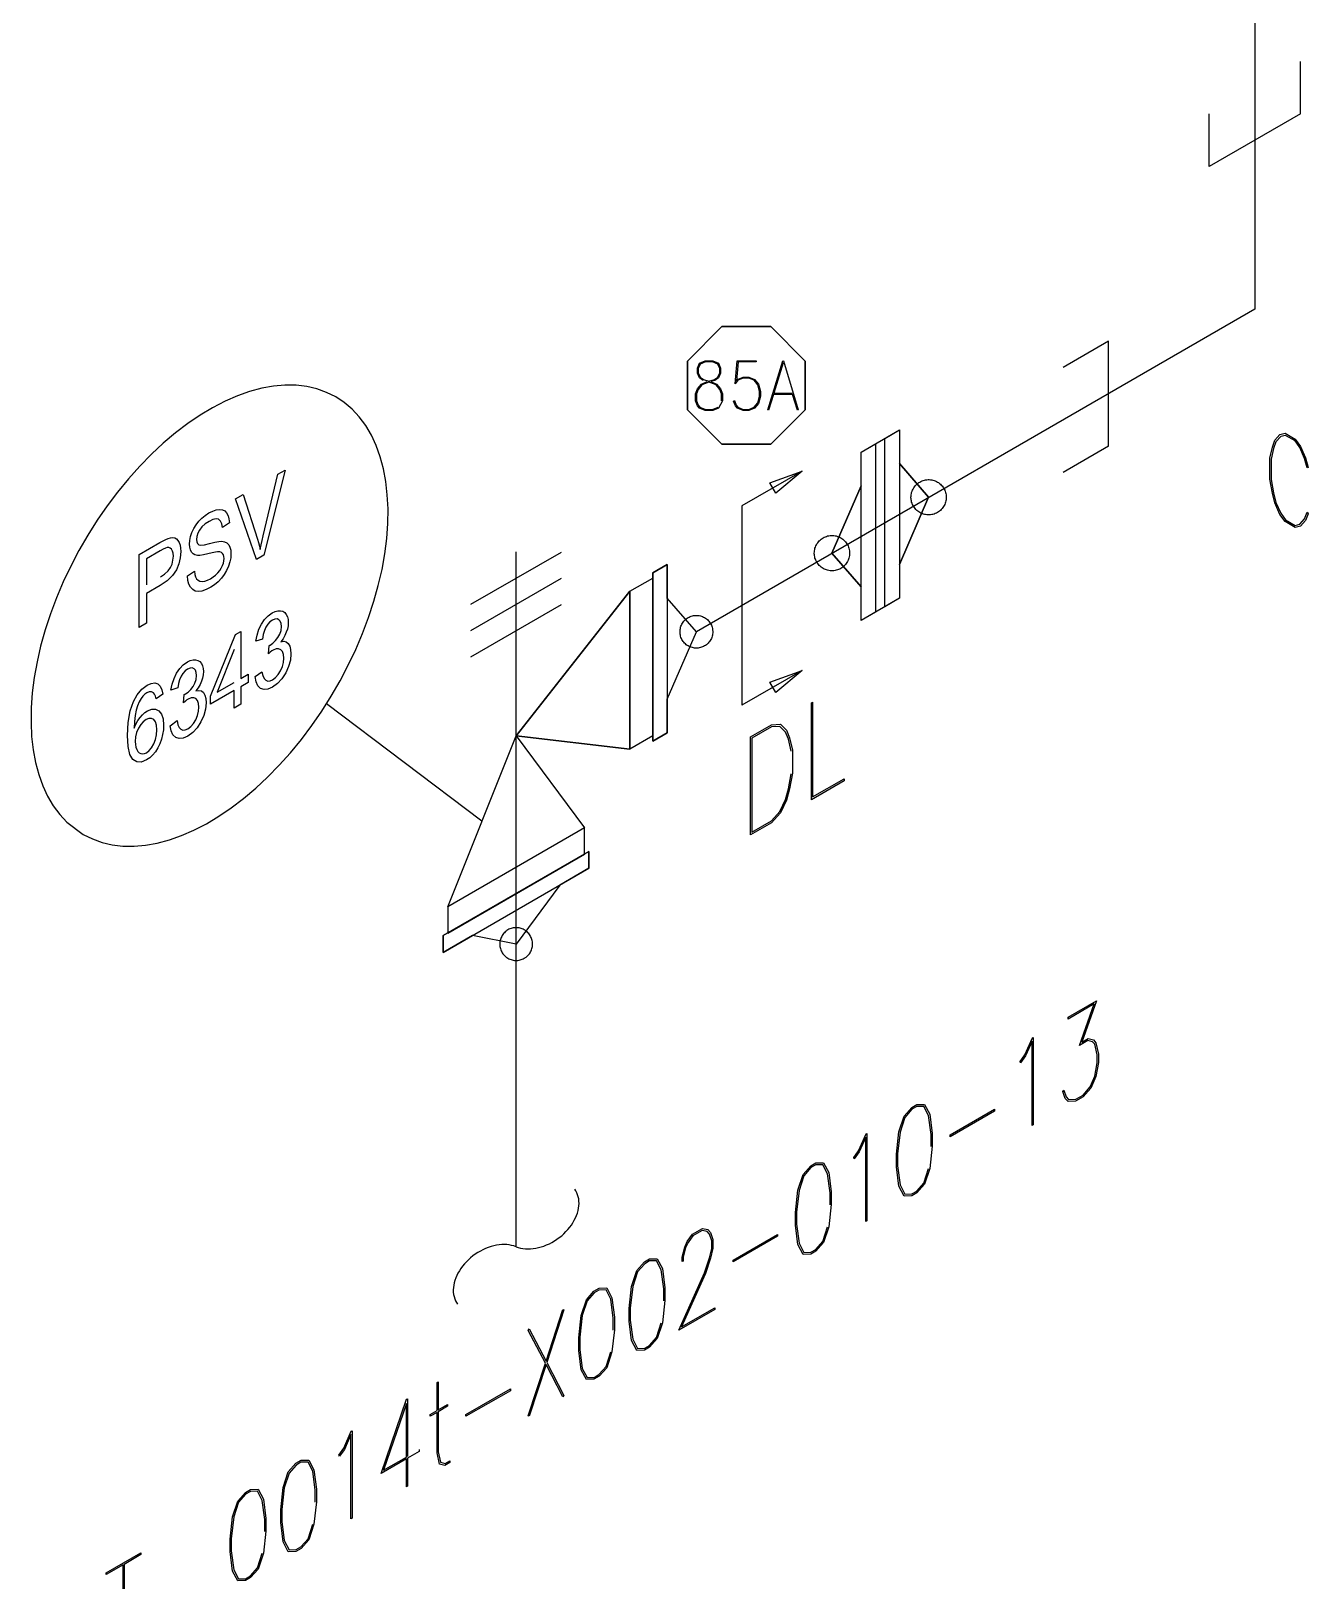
# Model space of a CAD drawing. Extents: x 0 to 17.2, y 0.1 to 11.3.
# Drawn here: x 7.925 to 9.436, y 2.174 to 4.007 of the extents above; entities that cross this region are included whole.
import ezdxf

# ---------------------------------------------------------------- set-up
doc = ezdxf.new("R2010")
doc.units = 0
doc.layers.get('0').update_dxf_attribs({"linetype": 'CONTINUOUS'})
for name, color, linetype in [('3', 1, 'CONTINUOUS'), ('COMP', 1, 'CONTINUOUS'), ('Continuation', 7, 'CONTINUOUS'), ('DL', 20, 'CONTINUOUS'), ('FITTINGS', 4, 'CONTINUOUS'), ('PART_PCML', 7, 'CONTINUOUS'), ('PIPE', 7, 'CONTINUOUS'), ('PIPE-ANNO', 150, 'CONTINUOUS'), ('UNAS.PIPE', 251, 'CONTINUOUS'), ('Welds', 7, 'CONTINUOUS')]:
    doc.layers.add(name, color=color, linetype=linetype)

msp = doc.modelspace()

# ---------------------------------------------------------------- linework, layer by layer
for points in [[(8.8875, 3.1201), (8.8488, 3.0977), (8.8488, 3.2124), (8.8503, 3.2133), (8.8503, 3.101), (8.8875, 3.1224), (8.8875, 3.1201)], [(8.8266, 3.1291), (8.823, 3.1105), (8.8196, 3.0974), (8.8124, 3.0821), (8.8017, 3.0706), (8.7767, 3.0561), (8.7767, 3.172), (8.8017, 3.1865), (8.8124, 3.187), (8.8196, 3.1801), (8.823, 3.1709), (8.8266, 3.1564), (8.8266, 3.1291)], [(8.825, 3.1552), (8.8217, 3.1692), (8.8182, 3.1777), (8.8116, 3.1845), (8.8016, 3.1839), (8.7783, 3.1704), (8.7783, 3.0593), (8.8016, 3.0728), (8.8116, 3.0838), (8.8182, 3.0982), (8.8217, 3.1107), (8.825, 3.1285)]]:
    msp.add_lwpolyline(points)
at = {"layer": '3'}
msp.add_lwpolyline([(8.6934, 3.2964), (8.6934, 3.2978), (8.6936, 3.2991), (8.6938, 3.3004), (8.6941, 3.3018), (8.6945, 3.303), (8.6951, 3.3043), (8.6956, 3.3055), (8.6963, 3.3067), (8.6971, 3.3078), (8.6979, 3.3089), (8.6988, 3.3099), (8.6998, 3.3108), (8.7008, 3.3117), (8.7019, 3.3125), (8.7031, 3.3132), (8.7043, 3.3138), (8.7055, 3.3144), (8.7068, 3.3149), (8.7081, 3.3152), (8.7094, 3.3155), (8.7107, 3.3157), (8.7121, 3.3158), (8.7135, 3.3158), (8.7148, 3.3157), (8.7161, 3.3155), (8.7175, 3.3152), (8.7188, 3.3149), (8.72, 3.3144), (8.7213, 3.3138), (8.7225, 3.3132), (8.7236, 3.3125), (8.7247, 3.3117), (8.7258, 3.3108), (8.7267, 3.3099), (8.7276, 3.3089), (8.7285, 3.3078), (8.7292, 3.3067), (8.7299, 3.3055), (8.7305, 3.3043), (8.731, 3.303), (8.7314, 3.3018), (8.7318, 3.3004), (8.732, 3.2991), (8.7322, 3.2964), (8.7322, 3.2964), (8.7321, 3.2951), (8.732, 3.2937), (8.7318, 3.2924), (8.7314, 3.2911), (8.731, 3.2898), (8.7305, 3.2885), (8.7299, 3.2873), (8.7292, 3.2861), (8.7285, 3.285), (8.7276, 3.2839), (8.7267, 3.2829), (8.7258, 3.282), (8.7247, 3.2811), (8.7236, 3.2803), (8.7225, 3.2796), (8.7213, 3.279), (8.72, 3.2784), (8.7188, 3.278), (8.7175, 3.2776), (8.7161, 3.2773), (8.7148, 3.2771), (8.7135, 3.277), (8.7121, 3.277), (8.7107, 3.2771), (8.7094, 3.2773), (8.7081, 3.2776), (8.7068, 3.278), (8.7055, 3.2784), (8.7043, 3.279), (8.7031, 3.2796), (8.7019, 3.2803), (8.7008, 3.2811), (8.6998, 3.282), (8.6988, 3.2829), (8.6979, 3.2839), (8.6971, 3.285), (8.6963, 3.2861), (8.6956, 3.2873), (8.6951, 3.2885), (8.6945, 3.2898), (8.6941, 3.2911), (8.6938, 3.2924), (8.6936, 3.2937), (8.6934, 3.2964)], dxfattribs=at)
at = {"layer": 'COMP'}
for points in [[(8.9077, 3.3097), (8.9077, 3.3496), (8.8732, 3.3894), (8.9077, 3.469), (8.9077, 3.5088), (8.9531, 3.5351), (8.9531, 3.4953), (8.9876, 3.4554), (8.9531, 3.3758), (8.9531, 3.336), (8.9077, 3.3097)], [(8.9359, 3.5251), (8.9531, 3.5351), (8.9531, 3.336), (8.9359, 3.326), (8.9359, 3.5251)], [(8.9249, 3.5188), (8.9249, 3.3197), (8.9077, 3.3097), (8.9077, 3.5088), (8.9249, 3.5188)], [(8.9531, 3.3758), (8.9876, 3.4554), (8.9531, 3.4953)], [(8.9077, 3.469), (8.8732, 3.3894), (8.9077, 3.3496)], [(8.7128, 3.2964), (8.6783, 3.3362), (8.6783, 3.376), (8.6611, 3.3661), (8.6611, 3.167), (8.6783, 3.177), (8.6783, 3.2168), (8.7128, 3.2964)], [(8.6611, 3.167), (8.6611, 3.3661), (8.6783, 3.376), (8.6783, 3.177), (8.6611, 3.167)], [(8.6783, 3.2168), (8.7128, 3.2964), (8.6783, 3.3362)]]:
    msp.add_lwpolyline(points, dxfattribs=at)
at = {"layer": 'Continuation'}
for points in [[(9.4365, 3.436), (9.4335, 3.4278), (9.4276, 3.4212), (9.4214, 3.4199), (9.4094, 3.4268), (9.4033, 3.4352), (9.3973, 3.4487), (9.3944, 3.4604), (9.3914, 3.477), (9.3914, 3.5016), (9.3944, 3.5147), (9.3973, 3.5231), (9.4033, 3.5296), (9.4094, 3.5311), (9.4214, 3.5242), (9.4276, 3.5156), (9.4335, 3.5022), (9.4365, 3.4906), (9.4353, 3.4902), (9.4324, 3.5014), (9.4267, 3.5142), (9.4211, 3.5221), (9.4098, 3.5287), (9.4042, 3.5272), (9.3985, 3.521), (9.3956, 3.5133), (9.3928, 3.5006), (9.3928, 3.4765), (9.3956, 3.4606), (9.3985, 3.4494), (9.4042, 3.4366), (9.4098, 3.4287), (9.4211, 3.4222), (9.4267, 3.4236), (9.4324, 3.4298), (9.4353, 3.4377), (9.4365, 3.436)], [(9.1528, 2.8406), (9.1863, 2.86), (9.1688, 2.8109), (9.1764, 2.8153), (9.1825, 2.8138), (9.1856, 2.8103), (9.1885, 2.797), (9.1885, 2.7869), (9.1856, 2.7702), (9.1795, 2.7566), (9.1704, 2.7465), (9.1615, 2.7413), (9.1525, 2.741), (9.1493, 2.7443), (9.1464, 2.7525), (9.1476, 2.7543), (9.1505, 2.7463), (9.1532, 2.7433), (9.1617, 2.7435), (9.1703, 2.7485), (9.1788, 2.7581), (9.1844, 2.7707), (9.1872, 2.7865), (9.1872, 2.796), (9.1844, 2.8085), (9.1816, 2.8113), (9.176, 2.8129), (9.1661, 2.8071), (9.1836, 2.8562), (9.1528, 2.8384), (9.1528, 2.8406)], [(9.1113, 2.7133), (9.1099, 2.7125), (9.1099, 2.8121), (9.1023, 2.7947), (9.0964, 2.7865), (9.0957, 2.788), (9.1015, 2.7962), (9.1103, 2.8161), (9.1113, 2.8166), (9.1113, 2.7133)], [(8.9889, 2.6617), (8.9828, 2.643), (8.9737, 2.6329), (8.9677, 2.6294), (8.9586, 2.629), (8.9525, 2.6407), (8.9496, 2.6636), (8.9496, 2.6785), (8.9525, 2.7048), (8.9586, 2.7234), (8.9677, 2.7337), (8.9737, 2.7372), (8.9828, 2.7374), (8.9889, 2.7258), (8.9918, 2.7029), (8.9918, 2.6879), (8.9889, 2.6617)], [(8.9905, 2.6875), (8.9905, 2.7018), (8.9875, 2.7242), (8.982, 2.735), (8.9735, 2.7349), (8.9679, 2.7316), (8.9594, 2.722), (8.9538, 2.7047), (8.9509, 2.6789), (8.9509, 2.6647), (8.9538, 2.6422), (8.9594, 2.6314), (8.9679, 2.6316), (8.9735, 2.6349), (8.982, 2.6444), (8.9875, 2.6617)], [(9.0129, 2.7014), (9.0655, 2.7318), (9.0655, 2.7295), (9.0129, 2.6992), (9.0129, 2.7014)], [(8.9145, 2.5996), (8.9132, 2.5989), (8.9132, 2.6985), (8.9055, 2.6811), (8.8996, 2.6729), (8.8989, 2.6744), (8.9047, 2.6826), (8.9136, 2.7025), (8.9145, 2.703), (8.9145, 2.5996)], [(8.8694, 2.5927), (8.8633, 2.574), (8.8542, 2.5639), (8.8482, 2.5604), (8.8391, 2.56), (8.833, 2.5717), (8.8301, 2.5946), (8.8301, 2.6095), (8.833, 2.6358), (8.8391, 2.6544), (8.8482, 2.6647), (8.8542, 2.6682), (8.8633, 2.6684), (8.8694, 2.6568), (8.8723, 2.6339), (8.8723, 2.6189), (8.8694, 2.5927)], [(8.871, 2.6185), (8.871, 2.6328), (8.868, 2.6552), (8.8625, 2.6661), (8.854, 2.6659), (8.8484, 2.6626), (8.8399, 2.653), (8.8343, 2.6357), (8.8314, 2.6099), (8.8314, 2.5957), (8.8343, 2.5732), (8.8399, 2.5624), (8.8484, 2.5626), (8.854, 2.5659), (8.8625, 2.5754), (8.868, 2.5927)], [(8.696, 2.5514), (8.696, 2.5566), (8.699, 2.5685), (8.702, 2.5753), (8.7082, 2.5839), (8.7202, 2.5908), (8.7263, 2.5893), (8.7294, 2.586), (8.7324, 2.5776), (8.7324, 2.5672), (8.7294, 2.5555), (8.7234, 2.5374), (8.6953, 2.4742), (8.7346, 2.4969), (8.7346, 2.4948), (8.6921, 2.4703), (8.7224, 2.5381), (8.7282, 2.5559), (8.731, 2.5671), (8.731, 2.5762), (8.7282, 2.5839), (8.7254, 2.5869), (8.7198, 2.5884), (8.7085, 2.5818), (8.7029, 2.5739), (8.7001, 2.5677), (8.6973, 2.5568), (8.6973, 2.5521), (8.696, 2.5514)], [(8.7564, 2.5533), (8.8089, 2.5837), (8.8089, 2.5814), (8.7564, 2.5511), (8.7564, 2.5533)], [(8.6726, 2.4791), (8.6665, 2.4604), (8.6574, 2.4503), (8.6514, 2.4468), (8.6423, 2.4464), (8.6362, 2.4581), (8.6333, 2.481), (8.6333, 2.4959), (8.6362, 2.5222), (8.6423, 2.5408), (8.6514, 2.5511), (8.6574, 2.5546), (8.6665, 2.5548), (8.6726, 2.5432), (8.6755, 2.5203), (8.6755, 2.5053), (8.6726, 2.4791)], [(8.6742, 2.5049), (8.6742, 2.5192), (8.6713, 2.5416), (8.6657, 2.5524), (8.6573, 2.5523), (8.6516, 2.549), (8.6432, 2.5394), (8.6375, 2.5221), (8.6346, 2.4963), (8.6346, 2.4821), (8.6375, 2.4596), (8.6432, 2.4488), (8.6516, 2.449), (8.6573, 2.4523), (8.6657, 2.4618), (8.6713, 2.4791)], [(8.6129, 2.4446), (8.6068, 2.4259), (8.5977, 2.4158), (8.5916, 2.4123), (8.5826, 2.4119), (8.5765, 2.4236), (8.5735, 2.4465), (8.5735, 2.4614), (8.5765, 2.4877), (8.5826, 2.5064), (8.5916, 2.5166), (8.5977, 2.5201), (8.6068, 2.5203), (8.6129, 2.5087), (8.6158, 2.4858), (8.6158, 2.4708), (8.6129, 2.4446)], [(8.6145, 2.4704), (8.6145, 2.4847), (8.6115, 2.5071), (8.6059, 2.518), (8.5975, 2.5178), (8.5918, 2.5145), (8.5834, 2.5049), (8.5778, 2.4876), (8.5749, 2.4619), (8.5749, 2.4476), (8.5778, 2.4251), (8.5834, 2.4143), (8.5918, 2.4145), (8.5975, 2.4178), (8.6059, 2.4273), (8.6115, 2.4446)], [(8.5548, 2.3916), (8.5349, 2.4296), (8.5151, 2.3686), (8.5139, 2.369), (8.5341, 2.4312), (8.5139, 2.47), (8.5151, 2.4719), (8.5349, 2.4337), (8.5548, 2.4948), (8.5559, 2.4943), (8.5358, 2.4321), (8.5559, 2.3932), (8.5548, 2.3916)], [(8.4212, 2.3139), (8.4153, 2.3105), (8.409, 2.3119), (8.406, 2.3254), (8.406, 2.3731), (8.3979, 2.3685), (8.3979, 2.3707), (8.406, 2.3753), (8.406, 2.4083), (8.4073, 2.4091), (8.4073, 2.3761), (8.4184, 2.3825), (8.4184, 2.3803), (8.4073, 2.3739), (8.4073, 2.3264), (8.4102, 2.3142), (8.4156, 2.3127), (8.4212, 2.316), (8.4212, 2.3139)], [(8.3849, 2.3291), (8.3849, 2.3269), (8.371, 2.3188), (8.371, 2.2858), (8.3696, 2.285), (8.3696, 2.3181), (8.3397, 2.3008), (8.3699, 2.3886), (8.371, 2.3892), (8.371, 2.3211)], [(8.3696, 2.3203), (8.3696, 2.3838), (8.3424, 2.3046), (8.3696, 2.3203)], [(8.4401, 2.3707), (8.4927, 2.4011), (8.4927, 2.3988), (8.4401, 2.3685), (8.4401, 2.3707)], [(8.3053, 2.2479), (8.304, 2.2472), (8.304, 2.3468), (8.2963, 2.3294), (8.2904, 2.3212), (8.2897, 2.3227), (8.2955, 2.3309), (8.3044, 2.3508), (8.3053, 2.3513), (8.3053, 2.2479)], [(8.2602, 2.241), (8.2541, 2.2223), (8.245, 2.2122), (8.239, 2.2087), (8.2299, 2.2083), (8.2238, 2.22), (8.2209, 2.2429), (8.2209, 2.2578), (8.2238, 2.2841), (8.2299, 2.3027), (8.239, 2.313), (8.245, 2.3165), (8.2541, 2.3167), (8.2602, 2.3051), (8.2631, 2.2822), (8.2631, 2.2672), (8.2602, 2.241)], [(8.2618, 2.2668), (8.2618, 2.2811), (8.2589, 2.3035), (8.2533, 2.3143), (8.2449, 2.3142), (8.2392, 2.3109), (8.2308, 2.3013), (8.2251, 2.284), (8.2222, 2.2582), (8.2222, 2.244), (8.2251, 2.2215), (8.2308, 2.2107), (8.2392, 2.2109), (8.2449, 2.2142), (8.2533, 2.2237), (8.2589, 2.241)], [(8.2005, 2.2065), (8.1944, 2.1878), (8.1853, 2.1777), (8.1792, 2.1742), (8.1702, 2.1738), (8.1641, 2.1855), (8.1611, 2.2084), (8.1611, 2.2233), (8.1641, 2.2496), (8.1702, 2.2682), (8.1792, 2.2785), (8.1853, 2.282), (8.1944, 2.2822), (8.2005, 2.2706), (8.2034, 2.2477), (8.2034, 2.2327), (8.2005, 2.2065)], [(8.2021, 2.2323), (8.2021, 2.2466), (8.1991, 2.269), (8.1935, 2.2799), (8.1851, 2.2797), (8.1794, 2.2764), (8.171, 2.2668), (8.1654, 2.2495), (8.1625, 2.2237), (8.1625, 2.2095), (8.1654, 2.187), (8.171, 2.1762), (8.1794, 2.1764), (8.1851, 2.1797), (8.1935, 2.1892), (8.1991, 2.2065)], [(8.0344, 2.0915), (8.0344, 2.1927), (8.0146, 2.1812), (8.0146, 2.1835), (8.0555, 2.2071), (8.0555, 2.2049), (8.0357, 2.1934), (8.0357, 2.0923), (8.0344, 2.0915)]]:
    msp.add_lwpolyline(points, dxfattribs=at)
at = {"layer": 'DL'}
for points in [[(8.8378, 3.4865), (8.7666, 3.4454)], [(8.8068, 3.4605), (8.7998, 3.4726), (8.8378, 3.4865), (8.8068, 3.4605)], [(8.7666, 3.4454), (8.7666, 3.2096)], [(8.8378, 3.2507), (8.7666, 3.2096)], [(8.8068, 3.2247), (8.7998, 3.2369), (8.8378, 3.2507), (8.8068, 3.2247)]]:
    msp.add_lwpolyline(points, dxfattribs=at)
at = {"layer": 'FITTINGS'}
for points in [[(9.4274, 3.9088), (9.4274, 3.971)], [(9.4274, 3.9088), (9.3197, 3.8467)], [(9.3197, 3.8467), (9.3197, 3.9088)], [(9.2005, 3.6401), (9.1466, 3.6091)], [(9.2005, 3.5158), (9.2005, 3.6401)], [(9.2005, 3.5158), (9.1466, 3.4847)]]:
    msp.add_lwpolyline(points, dxfattribs=at)
at = {"layer": 'PART_PCML'}
for points in [[(8.743, 3.6573), (8.7023, 3.6166), (8.7023, 3.5589), (8.743, 3.5182), (8.8007, 3.5182), (8.8414, 3.5589), (8.8414, 3.6166), (8.8007, 3.6573), (8.743, 3.6573)], [(8.7023, 3.5589), (8.743, 3.5182), (8.8007, 3.5182), (8.8414, 3.5589), (8.8414, 3.6166), (8.8007, 3.6573), (8.743, 3.6573), (8.7023, 3.6166), (8.7023, 3.5589)], [(8.7023, 3.6166), (8.743, 3.6573), (8.8007, 3.6573), (8.8414, 3.6166), (8.8414, 3.5589), (8.8007, 3.5182), (8.743, 3.5182), (8.7023, 3.5589), (8.7023, 3.6166), (8.743, 3.6573)], [(8.7209, 3.5937), (8.7163, 3.5966), (8.714, 3.6024), (8.714, 3.6082), (8.7163, 3.6141), (8.7232, 3.6169), (8.7322, 3.6169), (8.7391, 3.6141), (8.7414, 3.6082), (8.7414, 3.6024), (8.7391, 3.5966), (8.7345, 3.5937), (8.7298, 3.5923), (8.73, 3.5922), (8.7367, 3.5894), (8.7413, 3.5837), (8.7436, 3.578), (8.7436, 3.5694), (8.739, 3.5608), (8.7322, 3.5581), (8.7232, 3.5581), (8.7165, 3.5608), (8.7141, 3.5637), (8.7118, 3.5694), (8.7118, 3.578), (8.7141, 3.5837), (8.7187, 3.5894), (8.7256, 3.5923)], [(8.7277, 3.5929), (8.7341, 3.5949), (8.7383, 3.5975), (8.7404, 3.6027), (8.7404, 3.6079), (8.7383, 3.613), (8.732, 3.6156), (8.7234, 3.6156), (8.7171, 3.613), (8.715, 3.6079), (8.715, 3.6027), (8.7171, 3.5975), (8.7213, 3.5949), (8.7277, 3.5929)], [(8.7577, 3.5699), (8.7599, 3.5645), (8.7619, 3.5619), (8.7683, 3.5593), (8.7747, 3.5593), (8.7812, 3.5619), (8.7853, 3.5672), (8.7875, 3.5752), (8.7875, 3.5805), (8.7853, 3.5885), (8.7812, 3.5938), (8.7747, 3.5964), (8.7683, 3.5964), (8.7619, 3.5938), (8.7588, 3.5898), (8.7612, 3.6169), (8.7836, 3.6169), (8.7836, 3.6156), (8.7621, 3.6156), (8.7601, 3.5933), (8.7614, 3.5949), (8.7682, 3.5977), (8.7749, 3.5977), (8.7816, 3.5949), (8.7862, 3.5891), (8.7885, 3.5807), (8.7885, 3.575), (8.7862, 3.5665), (8.7816, 3.5608), (8.7749, 3.5581), (8.7682, 3.5581), (8.7614, 3.5608), (8.759, 3.5637), (8.7568, 3.5693), (8.7577, 3.5699)], [(8.8333, 3.5589), (8.8325, 3.5584), (8.8267, 3.5772), (8.804, 3.5772), (8.7982, 3.5584), (8.7973, 3.5589), (8.815, 3.6169), (8.8157, 3.6169), (8.8333, 3.5589)], [(8.8153, 3.6146), (8.8043, 3.5785), (8.8263, 3.5785)], [(8.7426, 3.5697), (8.7426, 3.5777), (8.7404, 3.5829), (8.7362, 3.5883), (8.7298, 3.5909), (8.7277, 3.5917), (8.7256, 3.5909), (8.7192, 3.5883), (8.7149, 3.5829), (8.7128, 3.5777), (8.7128, 3.5697), (8.7149, 3.5645), (8.717, 3.5619), (8.7234, 3.5593), (8.732, 3.5593), (8.7384, 3.5619)]]:
    msp.add_lwpolyline(points, dxfattribs=at)
at = {"layer": 'PIPE'}
for points in [[(9.3735, 4.3541), (9.3735, 3.6779)], [(9.3735, 3.6779), (8.7128, 3.2964)]]:
    msp.add_lwpolyline(points, dxfattribs=at)
at = {"layer": 'PIPE-ANNO'}
for points in [[(8.4995, 2.5691), (8.5021, 2.5681), (8.5048, 2.5674), (8.5076, 2.5669), (8.5105, 2.5666), (8.5135, 2.5665), (8.5166, 2.5666), (8.5197, 2.5668), (8.5229, 2.5673), (8.5261, 2.568), (8.5293, 2.5689), (8.5324, 2.5699), (8.5356, 2.5712), (8.5388, 2.5726), (8.5418, 2.5742), (8.5449, 2.576), (8.5478, 2.5779), (8.5506, 2.5799), (8.5534, 2.5821), (8.556, 2.5844), (8.5584, 2.5869), (8.5607, 2.5894), (8.5629, 2.592), (8.5649, 2.5947), (8.5667, 2.5975), (8.5683, 2.6003), (8.5698, 2.6032), (8.571, 2.606), (8.572, 2.6089), (8.5728, 2.6118), (8.5734, 2.6146), (8.5738, 2.6174), (8.5739, 2.6202), (8.5738, 2.6229), (8.5735, 2.6256), (8.573, 2.6281), (8.5722, 2.6306), (8.5713, 2.6329), (8.5701, 2.6351), (8.5689, 2.637)], [(8.4995, 2.5691), (8.4969, 2.57), (8.4942, 2.5707), (8.4914, 2.5712), (8.4885, 2.5715), (8.4855, 2.5716), (8.4825, 2.5715), (8.4793, 2.5713), (8.4762, 2.5708), (8.473, 2.5701), (8.4698, 2.5692), (8.4666, 2.5682), (8.4634, 2.5669), (8.4603, 2.5655), (8.4572, 2.5639), (8.4542, 2.5621), (8.4512, 2.5602), (8.4484, 2.5582), (8.4457, 2.556), (8.4431, 2.5537), (8.4406, 2.5512), (8.4383, 2.5487), (8.4361, 2.5461), (8.4341, 2.5434), (8.4323, 2.5406), (8.4307, 2.5378), (8.4293, 2.535), (8.428, 2.5321), (8.427, 2.5292), (8.4262, 2.5263), (8.4256, 2.5235), (8.4253, 2.5207), (8.4251, 2.5179), (8.4252, 2.5152), (8.4255, 2.5125), (8.4261, 2.51), (8.4268, 2.5075), (8.4278, 2.5052), (8.4289, 2.503), (8.4301, 2.5012)]]:
    msp.add_lwpolyline(points, dxfattribs=at)
at = {"layer": 'UNAS.PIPE'}
for points in [[(7.9873, 3.0567), (7.9981, 3.0513), (8.0096, 3.0472), (8.0216, 3.0444), (8.0343, 3.0429), (8.0474, 3.0428), (8.061, 3.044), (8.0749, 3.0465), (8.0892, 3.0503), (8.1036, 3.0554), (8.1183, 3.0618), (8.133, 3.0694), (8.1478, 3.0782), (8.1624, 3.0882), (8.177, 3.0992), (8.1914, 3.1114), (8.2055, 3.1245), (8.2192, 3.1385), (8.2326, 3.1534), (8.2455, 3.1691), (8.2579, 3.1855), (8.2696, 3.2026), (8.2808, 3.2202), (8.2912, 3.2383), (8.3009, 3.2567), (8.3097, 3.2754), (8.3178, 3.2943), (8.3249, 3.3133), (8.3312, 3.3324), (8.3364, 3.3513), (8.3408, 3.3701), (8.3441, 3.3886), (8.3464, 3.4067), (8.3477, 3.4245), (8.3479, 3.4416), (8.3471, 3.4582), (8.3454, 3.474), (8.3425, 3.4891), (8.3387, 3.5034), (8.3339, 3.5167), (8.3282, 3.5291), (8.3215, 3.5404), (8.3139, 3.5506), (8.3054, 3.5596), (8.2961, 3.5675), (8.2861, 3.5742), (8.2753, 3.5795), (8.2638, 3.5836), (8.2518, 3.5864), (8.2391, 3.5879), (8.226, 3.588), (8.2124, 3.5869), (8.1985, 3.5844), (8.1842, 3.5805), (8.1697, 3.5754), (8.1551, 3.5691), (8.1404, 3.5614), (8.1256, 3.5526), (8.1109, 3.5427), (8.0964, 3.5316), (8.082, 3.5195), (8.0679, 3.5064), (8.0541, 3.4923), (8.0408, 3.4774), (8.0279, 3.4617), (8.0155, 3.4453), (8.0037, 3.4282), (7.9926, 3.4106), (7.9822, 3.3926), (7.9725, 3.3741), (7.9636, 3.3554), (7.9556, 3.3365), (7.9485, 3.3175), (7.9422, 3.2985), (7.9369, 3.2795), (7.9326, 3.2607), (7.9293, 3.2422), (7.927, 3.2241), (7.9257, 3.2064), (7.9255, 3.1892), (7.9262, 3.1726), (7.928, 3.1568), (7.9308, 3.1417), (7.9347, 3.1275), (7.9395, 3.1141), (7.9452, 3.1018), (7.9519, 3.0905), (7.9595, 3.0803), (7.968, 3.0712), (7.9873, 3.0567)], [(8.1923, 3.3818), (8.1673, 3.4535), (8.1765, 3.4589), (8.1933, 3.406), (8.1946, 3.4018), (8.1957, 3.3977), (8.1967, 3.3938), (8.1977, 3.3991), (8.1989, 3.4045), (8.2002, 3.4099), (8.2176, 3.4826), (8.2264, 3.4876), (8.2011, 3.3869), (8.1923, 3.3818)], [(8.1107, 3.3624), (8.1188, 3.368), (8.1193, 3.3643), (8.1202, 3.3612), (8.1214, 3.3589), (8.1231, 3.3573), (8.1253, 3.3563), (8.1279, 3.356), (8.131, 3.3563), (8.1343, 3.3574), (8.1379, 3.3591), (8.141, 3.3612), (8.1439, 3.3635), (8.1465, 3.3661), (8.1488, 3.3688), (8.1506, 3.3717), (8.1521, 3.3746), (8.1531, 3.3775), (8.1537, 3.3803), (8.1539, 3.383), (8.1537, 3.3855), (8.1531, 3.3875), (8.1521, 3.3891), (8.1507, 3.3902), (8.1488, 3.3908), (8.1463, 3.3908), (8.1439, 3.3905), (8.14, 3.3897), (8.1348, 3.3884), (8.1295, 3.3872), (8.1253, 3.3866), (8.1223, 3.3866), (8.1195, 3.3873), (8.1172, 3.3886), (8.1154, 3.3906), (8.1142, 3.3932), (8.1134, 3.3963), (8.1132, 3.4), (8.1135, 3.4044), (8.1144, 3.409), (8.1159, 3.4138), (8.1181, 3.4185), (8.1208, 3.423), (8.1241, 3.4271), (8.1277, 3.4309), (8.1317, 3.4341), (8.1359, 3.4369), (8.1405, 3.4392), (8.1447, 3.4406), (8.1486, 3.4411), (8.152, 3.4407), (8.1548, 3.4393), (8.157, 3.4369), (8.1587, 3.4337), (8.1597, 3.4298), (8.1602, 3.4252), (8.152, 3.4196), (8.1512, 3.4242), (8.1497, 3.4274), (8.1475, 3.4294), (8.1446, 3.43), (8.1408, 3.4292), (8.1363, 3.427), (8.1316, 3.4239), (8.1278, 3.4205), (8.125, 3.4167), (8.123, 3.4129), (8.1218, 3.4092), (8.1214, 3.4055), (8.1217, 3.4028), (8.1225, 3.4007), (8.1239, 3.3993), (8.1265, 3.3988), (8.1308, 3.3992), (8.1368, 3.4006), (8.143, 3.4022), (8.1478, 3.4032), (8.1511, 3.4034), (8.1546, 3.4029), (8.1573, 3.4016), (8.1594, 3.3994), (8.1609, 3.3966), (8.1618, 3.393), (8.1621, 3.3887), (8.1618, 3.384), (8.1608, 3.3792), (8.1592, 3.3741), (8.1569, 3.369), (8.1541, 3.3642), (8.1507, 3.3597), (8.1469, 3.3556), (8.1427, 3.3521), (8.1382, 3.3491), (8.1327, 3.3463), (8.1278, 3.3446), (8.1235, 3.3441), (8.1199, 3.3446), (8.1168, 3.3462), (8.1142, 3.349), (8.1124, 3.3526), (8.1112, 3.3571), (8.1107, 3.3624)], [(8.0534, 3.3016), (8.0534, 3.3878), (8.0778, 3.4019), (8.0817, 3.404), (8.085, 3.4057), (8.0876, 3.4067), (8.0906, 3.4075), (8.0933, 3.4077), (8.0956, 3.4073), (8.0976, 3.4062), (8.0993, 3.4044), (8.1008, 3.402), (8.1019, 3.3989), (8.1025, 3.3954), (8.1027, 3.3913), (8.1021, 3.384), (8.1004, 3.3768), (8.0975, 3.3697), (8.093, 3.3629), (8.0867, 3.3567), (8.0785, 3.3512), (8.062, 3.3416), (8.062, 3.3066), (8.0534, 3.3016)], [(8.0787, 3.3614), (8.0836, 3.3647), (8.0876, 3.3684), (8.0904, 3.3723), (8.0924, 3.3765), (8.0935, 3.3811), (8.0939, 3.3859), (8.0937, 3.3892), (8.093, 3.3919), (8.0919, 3.394), (8.0903, 3.3954), (8.0885, 3.396), (8.0865, 3.3959), (8.0846, 3.3953), (8.082, 3.394), (8.0785, 3.3921), (8.062, 3.3825), (8.062, 3.3518)], [(8.446, 3.3289), (8.5531, 3.3907)], [(8.4995, 3.1733), (8.4995, 3.3909)], [(8.446, 3.2978), (8.5531, 3.3596)], [(8.6341, 3.3443), (8.6611, 3.3598), (8.6611, 3.1733), (8.6341, 3.1577), (8.6341, 3.3443), (8.6341, 3.3443)], [(8.6611, 3.1733), (8.6611, 3.3598)], [(8.4187, 2.9712), (8.4995, 3.1733), (8.6341, 3.3443), (8.6341, 3.1577), (8.4995, 3.1733), (8.5803, 3.0645), (8.4187, 2.9712)], [(8.6341, 3.3443), (8.4995, 3.1733)], [(8.6341, 3.3443), (8.6341, 3.1577)], [(8.6341, 3.1577), (8.6341, 3.3443)], [(8.6341, 3.3443), (8.6341, 3.1577)], [(8.1907, 3.2433), (8.1987, 3.2492), (8.1998, 3.2445), (8.2013, 3.241), (8.2033, 3.239), (8.2057, 3.2381), (8.2083, 3.2383), (8.2113, 3.2396), (8.2149, 3.2422), (8.218, 3.2458), (8.2208, 3.2503), (8.2229, 3.2552), (8.2242, 3.2602), (8.2246, 3.2653), (8.2242, 3.2696), (8.223, 3.273), (8.2211, 3.2752), (8.2185, 3.2764), (8.2154, 3.2762), (8.212, 3.2747), (8.2104, 3.2737), (8.2085, 3.2722), (8.2064, 3.2703), (8.2073, 3.2801), (8.2078, 3.2803), (8.2082, 3.2805), (8.2085, 3.2807), (8.2118, 3.283), (8.2149, 3.286), (8.2177, 3.2895), (8.2199, 3.2936), (8.2213, 3.298), (8.2217, 3.3027), (8.2214, 3.3062), (8.2204, 3.3089), (8.2188, 3.3107), (8.2166, 3.3116), (8.2141, 3.3114), (8.2111, 3.3101), (8.2082, 3.308), (8.2057, 3.3052), (8.2034, 3.3018), (8.2016, 3.2977), (8.2003, 3.2931), (8.1995, 3.2878), (8.1915, 3.2851), (8.1929, 3.2925), (8.1951, 3.2993), (8.1981, 3.3054), (8.2019, 3.3108), (8.2061, 3.3153), (8.211, 3.3187), (8.2144, 3.3203), (8.2177, 3.3212), (8.2207, 3.3213), (8.2234, 3.3206), (8.2257, 3.3192), (8.2275, 3.317), (8.2288, 3.3142), (8.2296, 3.3109), (8.2299, 3.3072), (8.2296, 3.3035), (8.2289, 3.2996), (8.2276, 3.2958), (8.2259, 3.2919), (8.2237, 3.2882), (8.221, 3.2846), (8.2245, 3.2851), (8.2275, 3.2843), (8.2299, 3.2825), (8.2316, 3.2795), (8.2327, 3.2754), (8.2331, 3.2704), (8.2324, 3.2628), (8.2303, 3.2553), (8.2269, 3.2477), (8.2224, 3.2408), (8.2172, 3.2351), (8.2113, 3.2308), (8.2059, 3.2285), (8.2012, 3.228), (8.1972, 3.2294), (8.1939, 3.2325), (8.1918, 3.2371), (8.1907, 3.2433)], [(8.446, 3.2667), (8.5531, 3.3285)], [(8.1659, 3.2062), (8.1659, 3.2268), (8.1379, 3.2106), (8.1379, 3.2203), (8.1674, 3.2932), (8.1739, 3.2969), (8.1739, 3.2411), (8.1826, 3.2461), (8.1826, 3.2364), (8.1739, 3.2314), (8.1739, 3.2108), (8.1659, 3.2062)], [(8.0903, 3.1853), (8.0983, 3.1913), (8.0994, 3.1865), (8.1009, 3.1831), (8.1029, 3.181), (8.1053, 3.1802), (8.1079, 3.1804), (8.1109, 3.1817), (8.1145, 3.1843), (8.1176, 3.1878), (8.1204, 3.1923), (8.1225, 3.1972), (8.1238, 3.2023), (8.1242, 3.2073), (8.1238, 3.2117), (8.1226, 3.215), (8.1207, 3.2173), (8.1181, 3.2184), (8.115, 3.2182), (8.1116, 3.2168), (8.11, 3.2157), (8.1081, 3.2142), (8.106, 3.2124), (8.1069, 3.2222), (8.1074, 3.2224), (8.1078, 3.2226), (8.1081, 3.2228), (8.1114, 3.2251), (8.1145, 3.228), (8.1173, 3.2316), (8.1195, 3.2356), (8.1209, 3.24), (8.1213, 3.2448), (8.121, 3.2482), (8.12, 3.2509), (8.1184, 3.2527), (8.1162, 3.2536), (8.1137, 3.2534), (8.1107, 3.2521), (8.1078, 3.25), (8.1053, 3.2472), (8.103, 3.2438), (8.1012, 3.2397), (8.0999, 3.2351), (8.0991, 3.2299), (8.0911, 3.2272), (8.0925, 3.2345), (8.0947, 3.2413), (8.0977, 3.2475), (8.1015, 3.2529), (8.1057, 3.2573), (8.1106, 3.2607), (8.114, 3.2624), (8.1172, 3.2632), (8.1203, 3.2633), (8.123, 3.2626), (8.1253, 3.2612), (8.1271, 3.259), (8.1284, 3.2562), (8.1292, 3.2529), (8.1295, 3.2493), (8.1292, 3.2455), (8.1285, 3.2417), (8.1272, 3.2378), (8.1255, 3.2339), (8.1233, 3.2302), (8.1206, 3.2267), (8.1241, 3.2271), (8.1271, 3.2264), (8.1295, 3.2245), (8.1312, 3.2215), (8.1323, 3.2175), (8.1327, 3.2124), (8.132, 3.2049), (8.1299, 3.1973), (8.1265, 3.1897), (8.122, 3.1828), (8.1168, 3.1772), (8.1109, 3.1729), (8.1055, 3.1705), (8.1008, 3.1701), (8.0968, 3.1715), (8.0935, 3.1746), (8.0914, 3.1792), (8.0903, 3.1853)], [(8.1659, 3.2754), (8.1457, 3.2248), (8.1659, 3.2365)], [(8.0813, 3.2224), (8.0734, 3.217), (8.0726, 3.2203), (8.0716, 3.2227), (8.0704, 3.2243), (8.0681, 3.2255), (8.0654, 3.2255), (8.0624, 3.2242), (8.06, 3.2225), (8.0578, 3.2203), (8.0558, 3.2176), (8.0535, 3.2134), (8.0515, 3.2088), (8.0499, 3.2035), (8.0487, 3.1975), (8.0479, 3.1904), (8.0476, 3.1823), (8.0497, 3.187), (8.052, 3.1913), (8.0546, 3.195), (8.0574, 3.1982), (8.0603, 3.2008), (8.0633, 3.2028), (8.0683, 3.2049), (8.0729, 3.2049), (8.0768, 3.2028), (8.0799, 3.1989), (8.0818, 3.1933), (8.0824, 3.1859), (8.0821, 3.1805), (8.0812, 3.175), (8.0798, 3.1693), (8.0778, 3.1639), (8.0754, 3.159), (8.0726, 3.1545), (8.0694, 3.1506), (8.0659, 3.1474), (8.0622, 3.1448), (8.056, 3.1423), (8.0506, 3.1424), (8.046, 3.1452), (8.0425, 3.1511), (8.0404, 3.1606), (8.0397, 3.1736), (8.0405, 3.1892), (8.0428, 3.2027), (8.0467, 3.214), (8.0512, 3.222), (8.0566, 3.2285), (8.0629, 3.2332), (8.0677, 3.2353), (8.0719, 3.2358), (8.0754, 3.2347), (8.0782, 3.2321), (8.0802, 3.2279), (8.0813, 3.2224)], [(8.4591, 3.0723), (8.2751, 3.211)], [(8.0489, 3.1665), (8.0491, 3.163), (8.0496, 3.1599), (8.0506, 3.1571), (8.0519, 3.1547), (8.0535, 3.1531), (8.0555, 3.1523), (8.0576, 3.152), (8.0598, 3.1524), (8.062, 3.1534), (8.0652, 3.1559), (8.0681, 3.1593), (8.0707, 3.1638), (8.0727, 3.169), (8.0739, 3.1746), (8.0743, 3.1806), (8.0739, 3.1859), (8.0727, 3.1899), (8.0707, 3.1926), (8.0681, 3.194), (8.0651, 3.194), (8.0617, 3.1926), (8.0583, 3.19), (8.0553, 3.1866), (8.0526, 3.1822), (8.0505, 3.1772), (8.0493, 3.172), (8.0489, 3.1665)], [(8.4187, 2.9712), (8.4995, 3.1733)], [(8.4995, 2.5691), (8.4995, 3.1733)], [(8.4995, 3.1733), (8.6341, 3.1577)], [(8.4995, 3.1733), (8.5803, 3.0645)], [(8.5803, 3.0645), (8.4187, 2.9712)], [(8.4187, 2.9712), (8.4187, 2.9401), (8.5803, 3.0334), (8.5803, 3.0645), (8.4187, 2.9712), (8.4187, 2.9712)], [(8.5803, 3.0645), (8.4187, 2.9712)], [(8.5803, 3.0645), (8.4187, 2.9712)], [(8.4995, 2.927), (8.4478, 2.937), (8.4133, 2.9171), (8.4133, 2.937), (8.5857, 3.0365), (8.5857, 3.0166), (8.5512, 2.9967), (8.4995, 2.927)], [(8.5857, 3.0365), (8.4133, 2.937), (8.4133, 2.9171), (8.5857, 3.0166), (8.5857, 3.0365)], [(8.5803, 3.0334), (8.4187, 2.9401)], [(8.5512, 2.9967), (8.4995, 2.927), (8.4478, 2.937)], [(8.5189, 2.927), (8.5189, 2.9284), (8.5187, 2.9297), (8.5185, 2.9311), (8.5182, 2.9324), (8.5177, 2.9337), (8.5172, 2.9349), (8.5166, 2.9361), (8.516, 2.9373), (8.5152, 2.9384), (8.5144, 2.9395), (8.5135, 2.9405), (8.5125, 2.9415), (8.5115, 2.9423), (8.5104, 2.9431), (8.5092, 2.9438), (8.508, 2.9445), (8.5068, 2.945), (8.5055, 2.9455), (8.5042, 2.9459), (8.5029, 2.9461), (8.5015, 2.9463), (8.5002, 2.9464), (8.4988, 2.9464), (8.4975, 2.9463), (8.4961, 2.9461), (8.4948, 2.9459), (8.4935, 2.9455), (8.4922, 2.945), (8.491, 2.9445), (8.4898, 2.9438), (8.4887, 2.9431), (8.4876, 2.9423), (8.4865, 2.9415), (8.4856, 2.9405), (8.4847, 2.9395), (8.4838, 2.9384), (8.4831, 2.9373), (8.4824, 2.9361), (8.4818, 2.9349), (8.4813, 2.9337), (8.4809, 2.9324), (8.4805, 2.9311), (8.4803, 2.9297), (8.4801, 2.927), (8.4802, 2.9257), (8.4803, 2.9243), (8.4805, 2.923), (8.4809, 2.9217), (8.4813, 2.9204), (8.4818, 2.9191), (8.4824, 2.9179), (8.4831, 2.9168), (8.4838, 2.9156), (8.4847, 2.9146), (8.4856, 2.9136), (8.4865, 2.9126), (8.4876, 2.9117), (8.4887, 2.911), (8.4898, 2.9102), (8.491, 2.9096), (8.4922, 2.909), (8.4935, 2.9086), (8.4948, 2.9082), (8.4961, 2.9079), (8.4975, 2.9077), (8.4988, 2.9076), (8.5002, 2.9076), (8.5015, 2.9077), (8.5029, 2.9079), (8.5042, 2.9082), (8.5055, 2.9086), (8.5068, 2.909), (8.508, 2.9096), (8.5092, 2.9102), (8.5104, 2.911), (8.5115, 2.9117), (8.5125, 2.9126), (8.5135, 2.9136), (8.5144, 2.9146), (8.5152, 2.9156), (8.516, 2.9168), (8.5166, 2.9179), (8.5172, 2.9191), (8.5177, 2.9204), (8.5182, 2.9217), (8.5185, 2.923), (8.5187, 2.9243), (8.5189, 2.927)], [(8.5189, 2.927), (8.5189, 2.9284), (8.5187, 2.9297), (8.5185, 2.9311), (8.5182, 2.9324), (8.5177, 2.9337), (8.5172, 2.9349), (8.5166, 2.9361), (8.516, 2.9373), (8.5152, 2.9384), (8.5144, 2.9395), (8.5135, 2.9405), (8.5125, 2.9415), (8.5115, 2.9423), (8.5104, 2.9431), (8.5092, 2.9438), (8.508, 2.9445), (8.5068, 2.945), (8.5055, 2.9455), (8.5042, 2.9459), (8.5029, 2.9461), (8.5015, 2.9463), (8.5002, 2.9464), (8.4988, 2.9464), (8.4975, 2.9463), (8.4961, 2.9461), (8.4948, 2.9459), (8.4935, 2.9455), (8.4922, 2.945), (8.491, 2.9445), (8.4898, 2.9438), (8.4887, 2.9431), (8.4876, 2.9423), (8.4865, 2.9415), (8.4856, 2.9405), (8.4847, 2.9395), (8.4838, 2.9384), (8.4831, 2.9373), (8.4824, 2.9361), (8.4818, 2.9349), (8.4813, 2.9337), (8.4809, 2.9324), (8.4805, 2.9311), (8.4803, 2.9297), (8.4802, 2.9284), (8.4801, 2.927), (8.4802, 2.9257), (8.4803, 2.9243), (8.4805, 2.923), (8.4809, 2.9217), (8.4813, 2.9204), (8.4818, 2.9191), (8.4824, 2.9179), (8.4831, 2.9168), (8.4838, 2.9156), (8.4847, 2.9146), (8.4856, 2.9136), (8.4865, 2.9126), (8.4876, 2.9117), (8.4887, 2.911), (8.4898, 2.9102), (8.491, 2.9096), (8.4922, 2.909), (8.4935, 2.9086), (8.4948, 2.9082), (8.4961, 2.9079), (8.4975, 2.9077), (8.4988, 2.9076), (8.5002, 2.9076), (8.5015, 2.9077), (8.5029, 2.9079), (8.5042, 2.9082), (8.5055, 2.9086), (8.5068, 2.909), (8.508, 2.9096), (8.5092, 2.9102), (8.5104, 2.911), (8.5115, 2.9117), (8.5125, 2.9126), (8.5135, 2.9136), (8.5144, 2.9146), (8.5152, 2.9156), (8.516, 2.9168), (8.5166, 2.9179), (8.5172, 2.9191), (8.5177, 2.9204), (8.5182, 2.9217), (8.5185, 2.923), (8.5187, 2.9243), (8.5189, 2.927)]]:
    msp.add_lwpolyline(points, dxfattribs=at)
at = {"layer": 'Welds'}
for points in [[(8.9667, 3.4554), (8.9668, 3.4569), (8.9669, 3.4583), (8.9672, 3.4598), (8.9675, 3.4612), (8.968, 3.4626), (8.9685, 3.4639), (8.9692, 3.4652), (8.9699, 3.4665), (8.9707, 3.4677), (8.9716, 3.4689), (8.9726, 3.4699), (8.9736, 3.471), (8.9747, 3.4719), (8.9759, 3.4728), (8.9772, 3.4735), (8.9785, 3.4742), (8.9798, 3.4748), (8.9812, 3.4753), (8.9826, 3.4757), (8.984, 3.476), (8.9854, 3.4762), (8.9869, 3.4763), (8.9883, 3.4763), (8.9898, 3.4762), (8.9912, 3.476), (8.9927, 3.4757), (8.9941, 3.4753), (8.9954, 3.4748), (8.9968, 3.4742), (8.9981, 3.4735), (8.9993, 3.4728), (9.0005, 3.4719), (9.0016, 3.471), (9.0026, 3.4699), (9.0036, 3.4689), (9.0045, 3.4677), (9.0053, 3.4665), (9.0061, 3.4652), (9.0067, 3.4639), (9.0072, 3.4626), (9.0077, 3.4612), (9.008, 3.4598), (9.0083, 3.4583), (9.0085, 3.4554), (9.0085, 3.4554), (9.0084, 3.454), (9.0083, 3.4525), (9.008, 3.4511), (9.0077, 3.4497), (9.0072, 3.4483), (9.0067, 3.4469), (9.0061, 3.4456), (9.0053, 3.4444), (9.0045, 3.4432), (9.0036, 3.442), (9.0026, 3.4409), (9.0016, 3.4399), (9.0005, 3.439), (8.9993, 3.4381), (8.9981, 3.4373), (8.9968, 3.4367), (8.9954, 3.4361), (8.9941, 3.4356), (8.9927, 3.4352), (8.9912, 3.4349), (8.9898, 3.4347), (8.9883, 3.4346), (8.9869, 3.4346), (8.9854, 3.4347), (8.984, 3.4349), (8.9826, 3.4352), (8.9812, 3.4356), (8.9798, 3.4361), (8.9785, 3.4367), (8.9772, 3.4373), (8.9759, 3.4381), (8.9747, 3.439), (8.9736, 3.4399), (8.9726, 3.4409), (8.9716, 3.442), (8.9707, 3.4432), (8.9699, 3.4444), (8.9692, 3.4456), (8.9685, 3.4469), (8.968, 3.4483), (8.9675, 3.4497), (8.9672, 3.4511), (8.9669, 3.4525), (8.9667, 3.4554)], [(9.0085, 3.4554), (9.0084, 3.454), (9.0083, 3.4525), (9.008, 3.4511), (9.0077, 3.4497), (9.0072, 3.4483), (9.0067, 3.4469), (9.0061, 3.4456), (9.0053, 3.4444), (9.0045, 3.4432), (9.0036, 3.442), (9.0026, 3.4409), (9.0016, 3.4399), (9.0005, 3.439), (8.9993, 3.4381), (8.9981, 3.4373), (8.9968, 3.4367), (8.9954, 3.4361), (8.9941, 3.4356), (8.9927, 3.4352), (8.9912, 3.4349), (8.9898, 3.4347), (8.9883, 3.4346), (8.9869, 3.4346), (8.9854, 3.4347), (8.984, 3.4349), (8.9826, 3.4352), (8.9812, 3.4356), (8.9798, 3.4361), (8.9785, 3.4367), (8.9772, 3.4373), (8.9759, 3.4381), (8.9747, 3.439), (8.9736, 3.4399), (8.9726, 3.4409), (8.9716, 3.442), (8.9707, 3.4432), (8.9699, 3.4444), (8.9692, 3.4456), (8.9685, 3.4469), (8.968, 3.4483), (8.9675, 3.4497), (8.9672, 3.4511), (8.9669, 3.4525), (8.9668, 3.454), (8.9667, 3.4554), (8.9668, 3.4569), (8.9669, 3.4583), (8.9672, 3.4598), (8.9675, 3.4612), (8.968, 3.4626), (8.9685, 3.4639), (8.9692, 3.4652), (8.9699, 3.4665), (8.9707, 3.4677), (8.9716, 3.4689), (8.9726, 3.4699), (8.9736, 3.471), (8.9747, 3.4719), (8.9759, 3.4728), (8.9772, 3.4735), (8.9785, 3.4742), (8.9798, 3.4748), (8.9812, 3.4753), (8.9826, 3.4757), (8.984, 3.476), (8.9854, 3.4762), (8.9869, 3.4763), (8.9883, 3.4763), (8.9898, 3.4762), (8.9912, 3.476), (8.9927, 3.4757), (8.9941, 3.4753), (8.9954, 3.4748), (8.9968, 3.4742), (8.9981, 3.4735), (8.9993, 3.4728), (9.0005, 3.4719), (9.0016, 3.471), (9.0026, 3.4699), (9.0036, 3.4689), (9.0045, 3.4677), (9.0053, 3.4665), (9.0061, 3.4652), (9.0067, 3.4639), (9.0072, 3.4626), (9.0077, 3.4612), (9.008, 3.4598), (9.0083, 3.4583), (9.0085, 3.4554)], [(8.8523, 3.3894), (8.8524, 3.3908), (8.8525, 3.3923), (8.8528, 3.3937), (8.8531, 3.3951), (8.8536, 3.3965), (8.8541, 3.3979), (8.8548, 3.3992), (8.8555, 3.4005), (8.8563, 3.4017), (8.8572, 3.4028), (8.8582, 3.4039), (8.8592, 3.4049), (8.8603, 3.4058), (8.8615, 3.4067), (8.8628, 3.4075), (8.864, 3.4082), (8.8654, 3.4088), (8.8667, 3.4092), (8.8681, 3.4097), (8.8696, 3.41), (8.871, 3.4102), (8.8725, 3.4103), (8.8739, 3.4103), (8.8754, 3.4102), (8.8768, 3.41), (8.8783, 3.4097), (8.8797, 3.4092), (8.881, 3.4088), (8.8824, 3.4082), (8.8836, 3.4075), (8.8849, 3.4067), (8.8861, 3.4058), (8.8872, 3.4049), (8.8882, 3.4039), (8.8892, 3.4028), (8.8901, 3.4017), (8.8909, 3.4005), (8.8916, 3.3992), (8.8923, 3.3979), (8.8928, 3.3965), (8.8933, 3.3951), (8.8936, 3.3937), (8.8939, 3.3923), (8.8941, 3.3894), (8.8941, 3.3894), (8.894, 3.3879), (8.8939, 3.3865), (8.8936, 3.385), (8.8933, 3.3836), (8.8928, 3.3822), (8.8923, 3.3809), (8.8916, 3.3796), (8.8909, 3.3783), (8.8901, 3.3771), (8.8892, 3.376), (8.8882, 3.3749), (8.8872, 3.3739), (8.8861, 3.3729), (8.8849, 3.3721), (8.8836, 3.3713), (8.8824, 3.3706), (8.881, 3.37), (8.8797, 3.3695), (8.8783, 3.3691), (8.8768, 3.3688), (8.8754, 3.3686), (8.8739, 3.3685), (8.8725, 3.3685), (8.871, 3.3686), (8.8696, 3.3688), (8.8681, 3.3691), (8.8667, 3.3695), (8.8654, 3.37), (8.864, 3.3706), (8.8628, 3.3713), (8.8615, 3.3721), (8.8603, 3.3729), (8.8592, 3.3739), (8.8582, 3.3749), (8.8572, 3.376), (8.8563, 3.3771), (8.8555, 3.3783), (8.8548, 3.3796), (8.8541, 3.3809), (8.8536, 3.3822), (8.8531, 3.3836), (8.8528, 3.385), (8.8525, 3.3865), (8.8523, 3.3894)], [(8.8941, 3.3894), (8.894, 3.3879), (8.8939, 3.3865), (8.8936, 3.385), (8.8933, 3.3836), (8.8928, 3.3822), (8.8923, 3.3809), (8.8916, 3.3796), (8.8909, 3.3783), (8.8901, 3.3771), (8.8892, 3.376), (8.8882, 3.3749), (8.8872, 3.3739), (8.8861, 3.3729), (8.8849, 3.3721), (8.8836, 3.3713), (8.8824, 3.3706), (8.881, 3.37), (8.8797, 3.3695), (8.8783, 3.3691), (8.8768, 3.3688), (8.8754, 3.3686), (8.8739, 3.3685), (8.8725, 3.3685), (8.871, 3.3686), (8.8696, 3.3688), (8.8681, 3.3691), (8.8667, 3.3695), (8.8654, 3.37), (8.864, 3.3706), (8.8628, 3.3713), (8.8615, 3.3721), (8.8603, 3.3729), (8.8592, 3.3739), (8.8582, 3.3749), (8.8572, 3.376), (8.8563, 3.3771), (8.8555, 3.3783), (8.8548, 3.3796), (8.8541, 3.3809), (8.8536, 3.3822), (8.8531, 3.3836), (8.8528, 3.385), (8.8525, 3.3865), (8.8524, 3.3879), (8.8523, 3.3894), (8.8524, 3.3908), (8.8525, 3.3923), (8.8528, 3.3937), (8.8531, 3.3951), (8.8536, 3.3965), (8.8541, 3.3979), (8.8548, 3.3992), (8.8555, 3.4005), (8.8563, 3.4017), (8.8572, 3.4028), (8.8582, 3.4039), (8.8592, 3.4049), (8.8603, 3.4058), (8.8615, 3.4067), (8.8628, 3.4075), (8.864, 3.4082), (8.8654, 3.4088), (8.8667, 3.4092), (8.8681, 3.4097), (8.8696, 3.41), (8.871, 3.4102), (8.8725, 3.4103), (8.8739, 3.4103), (8.8754, 3.4102), (8.8768, 3.41), (8.8783, 3.4097), (8.8797, 3.4092), (8.881, 3.4088), (8.8824, 3.4082), (8.8836, 3.4075), (8.8849, 3.4067), (8.8861, 3.4058), (8.8872, 3.4049), (8.8882, 3.4039), (8.8892, 3.4028), (8.8901, 3.4017), (8.8909, 3.4005), (8.8916, 3.3992), (8.8923, 3.3979), (8.8928, 3.3965), (8.8933, 3.3951), (8.8936, 3.3937), (8.8939, 3.3923), (8.8941, 3.3894)], [(8.7322, 3.2964), (8.7321, 3.2951), (8.732, 3.2937), (8.7318, 3.2924), (8.7314, 3.2911), (8.731, 3.2898), (8.7305, 3.2885), (8.7299, 3.2873), (8.7292, 3.2861), (8.7285, 3.285), (8.7276, 3.2839), (8.7267, 3.2829), (8.7258, 3.282), (8.7247, 3.2811), (8.7236, 3.2803), (8.7225, 3.2796), (8.7213, 3.279), (8.72, 3.2784), (8.7188, 3.278), (8.7175, 3.2776), (8.7161, 3.2773), (8.7148, 3.2771), (8.7135, 3.277), (8.7121, 3.277), (8.7107, 3.2771), (8.7094, 3.2773), (8.7081, 3.2776), (8.7068, 3.278), (8.7055, 3.2784), (8.7043, 3.279), (8.7031, 3.2796), (8.7019, 3.2803), (8.7008, 3.2811), (8.6998, 3.282), (8.6988, 3.2829), (8.6979, 3.2839), (8.6971, 3.285), (8.6963, 3.2861), (8.6956, 3.2873), (8.6951, 3.2885), (8.6945, 3.2898), (8.6941, 3.2911), (8.6938, 3.2924), (8.6936, 3.2937), (8.6934, 3.2951), (8.6934, 3.2964), (8.6934, 3.2978), (8.6936, 3.2991), (8.6938, 3.3004), (8.6941, 3.3018), (8.6945, 3.303), (8.6951, 3.3043), (8.6956, 3.3055), (8.6963, 3.3067), (8.6971, 3.3078), (8.6979, 3.3089), (8.6988, 3.3099), (8.6998, 3.3108), (8.7008, 3.3117), (8.7019, 3.3125), (8.7031, 3.3132), (8.7043, 3.3138), (8.7055, 3.3144), (8.7068, 3.3149), (8.7081, 3.3152), (8.7094, 3.3155), (8.7107, 3.3157), (8.7121, 3.3158), (8.7135, 3.3158), (8.7148, 3.3157), (8.7161, 3.3155), (8.7175, 3.3152), (8.7188, 3.3149), (8.72, 3.3144), (8.7213, 3.3138), (8.7225, 3.3132), (8.7236, 3.3125), (8.7247, 3.3117), (8.7258, 3.3108), (8.7267, 3.3099), (8.7276, 3.3089), (8.7285, 3.3078), (8.7292, 3.3067), (8.7299, 3.3055), (8.7305, 3.3043), (8.731, 3.303), (8.7314, 3.3018), (8.7318, 3.3004), (8.732, 3.2991), (8.7322, 3.2964)]]:
    msp.add_lwpolyline(points, dxfattribs=at)

doc.saveas('drawing.dxf')
